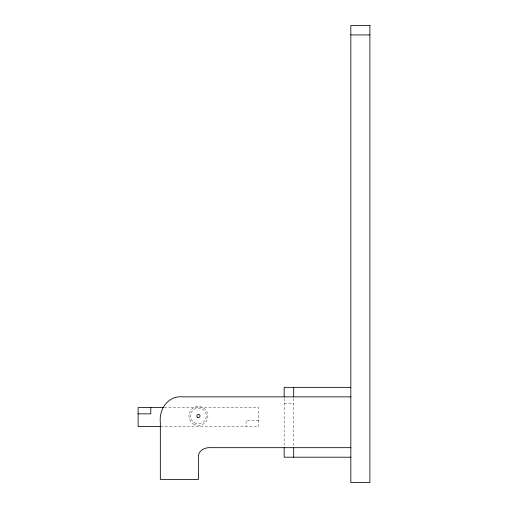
<?xml version="1.0" encoding="UTF-8"?>
<svg xmlns="http://www.w3.org/2000/svg" width="508" height="508" viewBox="0 0 508 508"><rect width="100%" height="100%" fill="white"/><g stroke="black" fill="none" stroke-linecap="round" stroke-linejoin="round"><path stroke-width="0.38" stroke-dasharray="2.54 1.91" d="M284.163 403.225L293.688 403.225M164.306 407.499L258.762 407.499L258.762 426.549L161.925 426.549M258.762 420.199L246.062 420.199L246.062 426.549M293.688 398.462L293.688 446.881M284.163 398.462L284.163 446.881M193.675 424.174A9.525 9.525 0 0 0 207.963 415.925A9.525 9.525 0 0 0 193.675 407.676A9.525 9.525 0 0 0 193.675 424.174M194.475 422.783A7.918 7.918 0 0 0 206.356 415.925A7.918 7.918 0 0 0 194.475 409.067A7.918 7.918 0 0 0 194.475 422.783"/><path stroke-width="0.76" d="M350.837 34.925L369.887 34.925M350.837 387.35L284.163 387.35L284.163 396.875M350.837 396.875L182.562 396.875C168.408 395.288 158.782 409.2 160.338 422.275L160.338 479.425L198.438 479.425L198.438 457.2C197.86 450.355 205.321 447.097 211.138 447.675L350.837 447.675M163.512 407.499L138.113 407.499L138.113 426.549L161.131 426.549M138.113 413.849L150.812 413.849L150.812 407.499M350.837 457.2L284.163 457.2L284.163 447.675M293.688 387.35L293.688 396.875M293.688 447.675L293.688 457.2M369.887 25.4L350.837 25.4L350.837 482.6L369.887 482.6L369.887 25.4M197.644 417.303A1.587 1.587 0 0 0 200.025 415.925A1.587 1.587 0 0 0 197.644 414.547A1.587 1.587 0 0 0 197.644 417.303"/></g></svg>
